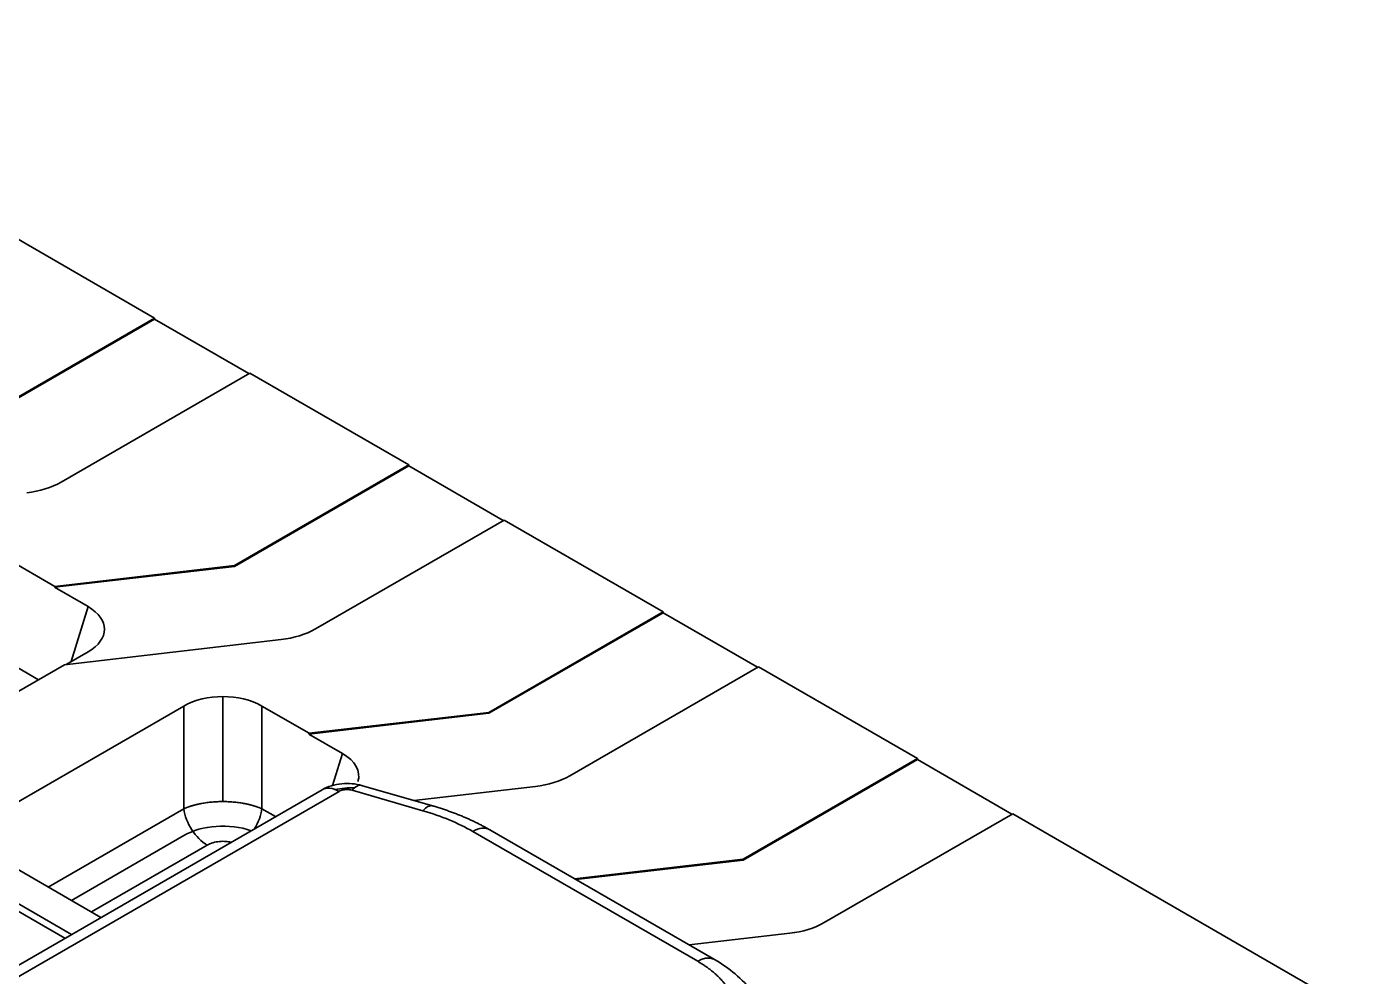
# Model space of a CAD drawing. Header units: millimetres. Extents: x 256 to 2096, y 1004 to 2403.
# Drawn here: x 1859.1 to 1978.1, y 2198.7 to 2283.2 of the extents above; entities that cross this region are included whole.
import ezdxf

# ---------------------------------------------------------------- set-up
doc = ezdxf.new("R2010")
doc.units = ezdxf.units.MM
doc.layers.add('1', color=7, linetype='Continuous', true_color=0xffffff)

msp = doc.modelspace()

# ---------------------------------------------------------------- linework, layer by layer
at = {"layer": '1', "color": 7, "linetype": 'Continuous', "lineweight": 35}
for p, q in [((1862.485, 2202.104), (1722.201, 2283.097)), ((1863.074, 2202.444), (1723.206, 2283.197)), ((1730.159, 2282.206), (1865.691, 2203.957)), ((1856.314, 2265.444), (1870.456, 2257.279)), ((1870.456, 2257.279), (1854.956, 2248.33)), ((1870.456, 2257.197), (1854.956, 2248.248)), ((1870.456, 2257.279), (1870.456, 2257.197)), ((1870.456, 2257.197), (1878.87, 2252.339)), ((1878.941, 2252.38), (1862.158, 2242.69)), ((1878.941, 2252.38), (1893.083, 2244.215)), ((1893.083, 2244.215), (1877.583, 2235.266)), ((1893.083, 2244.133), (1877.583, 2235.184)), ((1893.083, 2244.215), (1893.083, 2244.133)), ((1893.083, 2244.133), (1901.498, 2239.275)), ((1901.569, 2239.316), (1884.785, 2229.626)), ((1901.569, 2239.316), (1915.711, 2231.151)), ((1861.592, 2233.413), (1857.398, 2235.834)), ((1877.583, 2235.184), (1861.571, 2233.329)), ((1877.583, 2235.266), (1861.592, 2233.413)), ((1877.583, 2235.184), (1877.583, 2235.266)), ((1861.571, 2233.329), (1861.592, 2233.413)), ((1864.552, 2231.608), (1861.571, 2233.329)), ((1864.552, 2231.608), (1863.061, 2226.727)), ((1915.711, 2231.151), (1900.211, 2222.202)), ((1915.711, 2231.069), (1900.211, 2222.12)), ((1915.711, 2231.151), (1915.711, 2231.069)), ((1915.711, 2231.069), (1924.125, 2226.211)), ((1862.46, 2226.447), (1881.723, 2228.679)), ((1857.398, 2226.689), (1860.139, 2225.107)), ((1862.606, 2226.464), (1864.552, 2227.587)), ((1862.46, 2226.447), (1844.599, 2216.135)), ((1924.196, 2226.252), (1907.413, 2216.562)), ((1924.196, 2226.252), (1938.338, 2218.087)), ((1876.544, 2214.269), (1876.544, 2223.61)), ((1853.084, 2211.236), (1873.062, 2222.77)), ((1873.062, 2222.77), (1873.062, 2213.625)), ((1884.219, 2220.349), (1880.025, 2222.77)), ((1880.025, 2222.77), (1880.025, 2213.625)), ((1900.211, 2222.12), (1884.198, 2220.265)), ((1900.211, 2222.202), (1884.219, 2220.349)), ((1900.211, 2222.12), (1900.211, 2222.202)), ((1884.198, 2220.265), (1884.219, 2220.349)), ((1887.179, 2218.544), (1884.198, 2220.265)), ((1887.179, 2218.544), (1886.307, 2215.69)), ((1938.338, 2218.087), (1922.838, 2209.138)), ((1938.338, 2218.005), (1922.838, 2209.056)), ((1938.338, 2218.087), (1938.338, 2218.005)), ((1938.338, 2218.005), (1946.753, 2213.147)), ((1885.372, 2215.318), (1762.62, 2144.447)), ((1886.88, 2215.169), (1764.127, 2144.297)), ((1888.041, 2215.276), (1894.346, 2213.456)), ((1895.184, 2213.89), (1888.874, 2215.711)), ((1893.545, 2214.363), (1904.351, 2215.615)), ((1861.003, 2206.664), (1873.062, 2213.625)), ((1880.025, 2213.625), (1881.233, 2212.928)), ((1946.823, 2213.188), (1930.04, 2203.498)), ((1946.823, 2213.188), (1978.097, 2195.132)), ((1863.066, 2205.473), (1873.072, 2211.25)), ((1918.791, 2200.058), (1898.784, 2211.609)), ((1920.298, 2200.207), (1900.29, 2211.759)), ((1875.151, 2210.395), (1864.845, 2204.445)), ((1922.838, 2209.138), (1907.84, 2207.4)), ((1922.838, 2209.056), (1907.958, 2207.332)), ((1922.838, 2209.056), (1922.838, 2209.138)), ((1918.033, 2201.515), (1926.978, 2202.551))]:
    msp.add_line(p, q, dxfattribs=at)
for centre, major_axis, ratio, start_param, end_param in [((1857.915, 2245.139), (-6, 0), 0.5773503, 1.7688438, 2.3561945), ((1860.853, 2229.598), (5.153, 0), 0.5601958, 5.5128663, 7.0535043), ((1880.543, 2232.075), (-6, 0), 0.5773503, 1.7688438, 2.3561945), ((1876.544, 2220.635), (5, 0), 0.5950301, 0.8004773, 2.3411154), ((1883.481, 2216.534), (5.153, 0), 0.5601958, 6.113739, 7.0535043), ((1903.17, 2219.011), (-6, 0), 0.5773503, 1.7688438, 2.3561945), ((1886.88, 2212.707), (1.508, -2.611), 0.5773503, 2.3561945, 3.1415844), ((1887.39, 2213.002), (5.081, 0.619), 0.4781986, 1.3386336, 1.6861079), ((1888.038, 2212.815), (0.836, 2.897), 0.3651484, 6.2831807, 6.9521454), ((1875.151, 2212.845), (-1.5, 2.598), 0.5773485, 0.959935, 2.356196), ((1877.936, 2212.845), (1.5, 2.598), 0.5773503, 4.6602677, 5.3232519), ((1894.348, 2210.993), (-0.836, -2.897), 0.3651484, 3.1433692, 3.8105566), ((1876.544, 2209.109), (5, 0), 0.5950301, 1.0417998, 2.3383536), ((1898.782, 2209.148), (1.508, 2.611), 0.5773503, 0.0000097, 0.785398), ((1925.798, 2205.947), (-6, 0), 0.5773503, 1.7688438, 2.3561945)]:
    msp.add_ellipse(centre, major_axis=major_axis, ratio=ratio, start_param=start_param, end_param=end_param, dxfattribs=at)
for points, degree, knots in [([(1888.903, 2215.703), (1888.629, 2215.782), (1888.062, 2215.886), (1887.115, 2215.877), (1886.174, 2215.694), (1885.63, 2215.464), (1885.371, 2215.317)], 3, [0, 0, 0, 0, 0.2430718, 0.4884895, 0.7397116, 1, 1, 1, 1]), ([(1873.062, 2213.625), (1873.07, 2213.629), (1873.087, 2213.637), (1873.113, 2213.648), (1873.139, 2213.659), (1873.165, 2213.67), (1873.192, 2213.681), (1873.218, 2213.691), (1873.244, 2213.702), (1873.271, 2213.713), (1873.297, 2213.723), (1873.324, 2213.733), (1873.351, 2213.743), (1873.377, 2213.753), (1873.404, 2213.763), (1873.431, 2213.773), (1873.459, 2213.783), (1873.486, 2213.793), (1873.513, 2213.802), (1873.54, 2213.812), (1873.568, 2213.821), (1873.595, 2213.83), (1873.623, 2213.839), (1873.65, 2213.848), (1873.678, 2213.857), (1873.706, 2213.866), (1873.734, 2213.875), (1873.761, 2213.883), (1873.789, 2213.892), (1873.817, 2213.9), (1873.845, 2213.908), (1873.873, 2213.916), (1873.901, 2213.924), (1873.93, 2213.932), (1873.958, 2213.94), (1873.986, 2213.948), (1874.014, 2213.955), (1874.043, 2213.963), (1874.071, 2213.97), (1874.099, 2213.978), (1874.128, 2213.985), (1874.156, 2213.992), (1874.185, 2213.999), (1874.213, 2214.006), (1874.242, 2214.013), (1874.27, 2214.019), (1874.299, 2214.026), (1874.327, 2214.033), (1874.356, 2214.039), (1874.384, 2214.045), (1874.413, 2214.051), (1874.441, 2214.058), (1874.47, 2214.064), (1874.499, 2214.069), (1874.527, 2214.075), (1874.556, 2214.081), (1874.584, 2214.087), (1874.613, 2214.092), (1874.642, 2214.097), (1874.808, 2214.128), (1875.119, 2214.178), (1875.583, 2214.23), (1876.053, 2214.261), (1876.528, 2214.272), (1877.003, 2214.262), (1877.475, 2214.232), (1877.941, 2214.182), (1878.261, 2214.131), (1878.443, 2214.098), (1878.494, 2214.088), (1878.545, 2214.078), (1878.596, 2214.068), (1878.647, 2214.057), (1878.698, 2214.046), (1878.749, 2214.035), (1878.8, 2214.023), (1878.851, 2214.011), (1878.902, 2213.999), (1878.953, 2213.987), (1879.003, 2213.974), (1879.054, 2213.961), (1879.104, 2213.947), (1879.155, 2213.933), (1879.205, 2213.919), (1879.255, 2213.904), (1879.305, 2213.89), (1879.355, 2213.874), (1879.404, 2213.859), (1879.453, 2213.843), (1879.503, 2213.827), (1879.551, 2213.81), (1879.6, 2213.793), (1879.649, 2213.776), (1879.697, 2213.758), (1879.745, 2213.74), (1879.792, 2213.722), (1879.84, 2213.703), (1879.887, 2213.685), (1879.933, 2213.665), (1879.98, 2213.646), (1880.01, 2213.632), (1880.025, 2213.625)], 3, [0, 0, 0, 0, 0.004645, 0.0092788, 0.0139014, 0.0185128, 0.023113, 0.027702, 0.0322798, 0.0368464, 0.0414018, 0.0459461, 0.0504791, 0.0550009, 0.0595116, 0.064011, 0.0684993, 0.0729764, 0.0774423, 0.081897, 0.0863406, 0.0907729, 0.0951941, 0.0996041, 0.1040029, 0.1083905, 0.112767, 0.1171323, 0.1214864, 0.1258293, 0.1301611, 0.1344817, 0.1387911, 0.1430893, 0.1473764, 0.1516524, 0.1559171, 0.1601707, 0.1644132, 0.1686444, 0.1728646, 0.1770735, 0.1812713, 0.185458, 0.1896335, 0.1937978, 0.197951, 0.202093, 0.2062239, 0.2103437, 0.2144523, 0.2185497, 0.2226361, 0.2267112, 0.2307753, 0.2348282, 0.2388699, 0.2429006, 0.2469201, 0.2509284, 0.3130506, 0.37491, 0.4365118, 0.4978614, 0.5594652, 0.6212894, 0.6833394, 0.7456205, 0.7527602, 0.7599354, 0.7671461, 0.7743922, 0.7816738, 0.788991, 0.7963436, 0.8037318, 0.8111555, 0.8186147, 0.8261094, 0.8336397, 0.8412056, 0.848807, 0.856444, 0.8641166, 0.8718247, 0.8795685, 0.8873478, 0.8951628, 0.9030133, 0.9108995, 0.9188213, 0.9267787, 0.9347718, 0.9428005, 0.9508649, 0.9589649, 0.9671006, 0.9752719, 0.9834789, 0.9917216, 1, 1, 1, 1]), ([(1875.151, 2210.395), (1875.304, 2210.484), (1875.639, 2210.623), (1876.231, 2210.735), (1876.774, 2210.737), (1877.107, 2210.686), (1877.235, 2210.658)], 3, [0, 0, 0, 0, 0.2727989, 0.5455979, 0.8183968, 1, 1, 1, 1]), ([(1918.791, 2200.058), (1918.926, 2200.136), (1919.06, 2200.199), (1919.325, 2200.293), (1919.455, 2200.324), (1919.706, 2200.353), (1919.826, 2200.351), (1920.054, 2200.315), (1920.16, 2200.28), (1920.272, 2200.222), (1920.285, 2200.215), (1920.298, 2200.207)], 3, [0, 0, 0, 0, 0.2416188, 0.2416188, 0.4832376, 0.4832376, 0.7248564, 0.7248564, 0.9664752, 0.9664752, 1, 1, 1, 1]), ([(1922.213, 2194.224), (1922.416, 2195.156), (1922.207, 2196.051), (1922.05, 2196.725), (1921.219, 2198.136), (1920.497, 2198.81), (1919.781, 2199.479), (1918.791, 2200.058)], 2, [0, 0, 0, 0.2857143, 0.2857143, 0.5, 0.75, 0.75, 1, 1, 1]), ([(1925.299, 2193.345), (1925.225, 2194.073), (1924.88, 2195.446), (1923.766, 2197.351), (1922.212, 2198.95), (1920.967, 2199.82), (1920.299, 2200.206)], 3, [0, 0, 0, 0, 0.2650778, 0.5204392, 0.7660831, 1, 1, 1, 1])]:
    msp.add_open_spline(points, degree=degree, knots=knots, dxfattribs=at)
for points, degree in [([(1888.041, 2215.276), (1887.908, 2215.313), (1887.653, 2215.353), (1887.211, 2215.314), (1886.985, 2215.228), (1886.88, 2215.169)], 3), ([(1894.346, 2213.456), (1895.983, 2212.983), (1897.49, 2212.356), (1898.784, 2211.609)], 3), ([(1900.32, 2211.741), (1898.014, 2213.075), (1895.147, 2213.901)], 2)]:
    msp.add_open_spline(points, degree=degree, dxfattribs=at)

doc.saveas('drawing.dxf')
